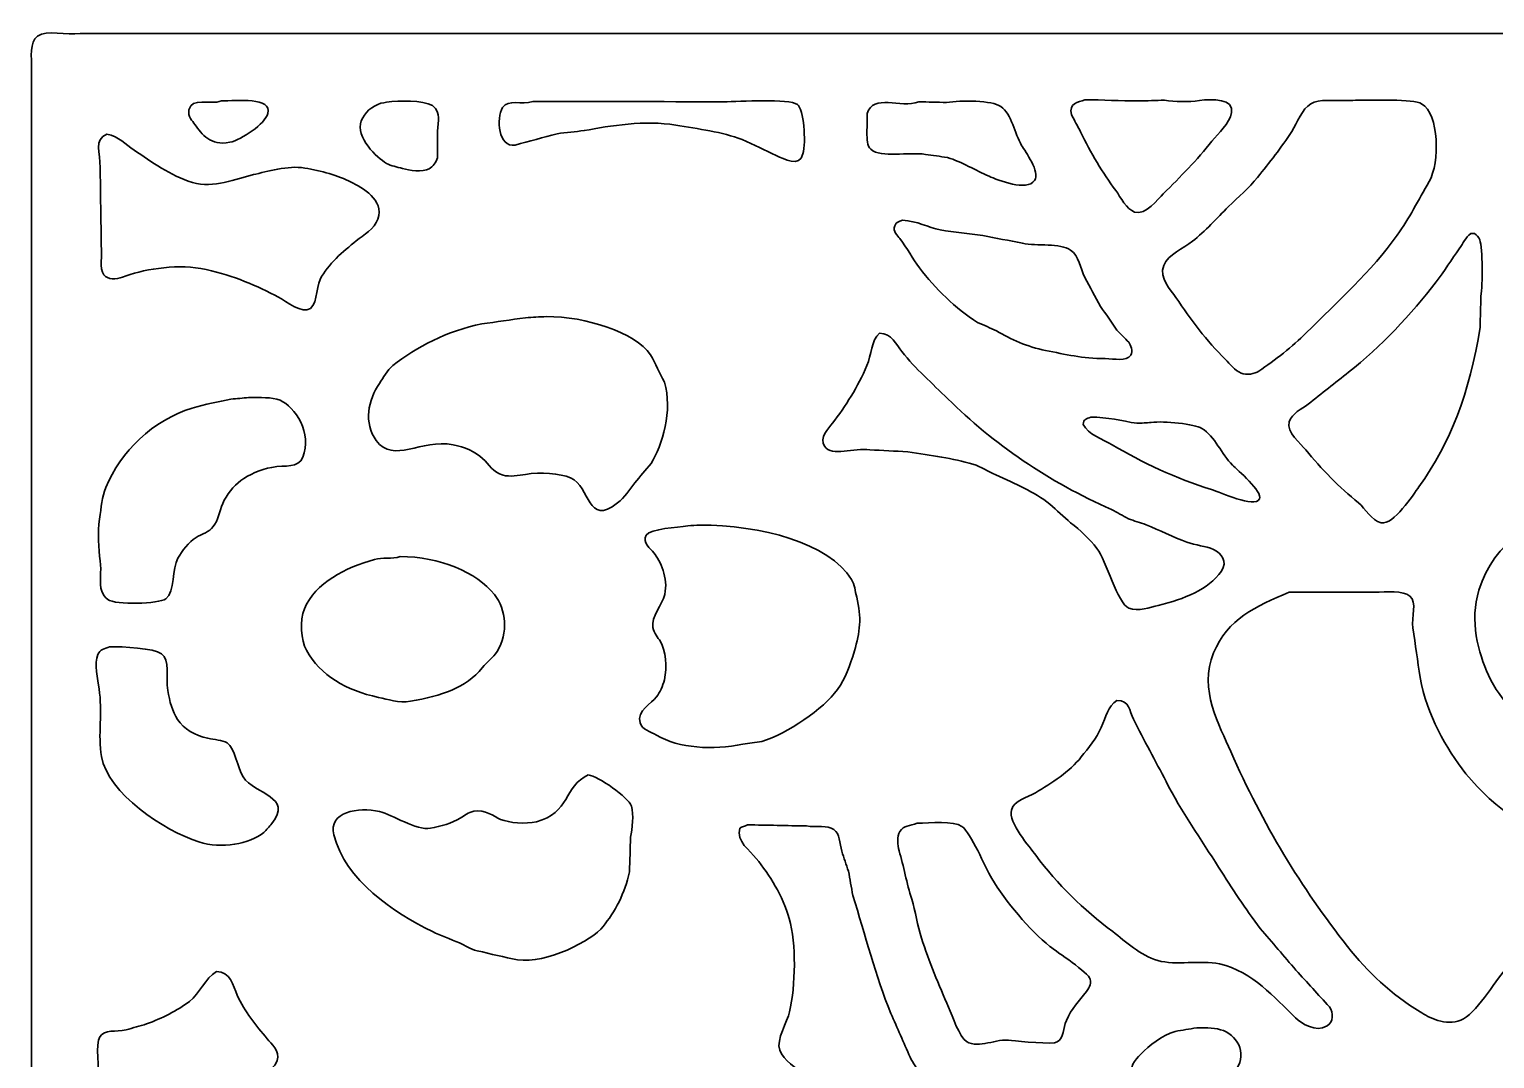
# Model space of a CAD drawing. Header units: centimetres. Extents: x 20.43 to 27, y 1.96 to 9.01.
# Drawn here: x 20.425 to 23.703, y 6.707 to 9.008 of the extents above; entities that cross this region are included whole.
import ezdxf

# ---------------------------------------------------------------- set-up
doc = ezdxf.new("R2010")
doc.units = ezdxf.units.CM
doc.header["$MEASUREMENT"] = 0
doc.layers.add('layer 1', color=7, linetype='Continuous')

msp = doc.modelspace()

# ---------------------------------------------------------------- linework, layer by layer
at = {"layer": 'layer 1', "color": 250, "lineweight": 30}
for points, knots in [([(26.9383, 9.00071), (26.96285, 9.00091), (26.98429, 9.00149), (26.99362, 8.98676), (26.99362, 8.98676), (27.00068, 8.97564), (26.99796, 8.95196), (26.99802, 8.93447), (26.99802, 8.93447), (26.99802, 8.8938), (26.99802, 8.85312), (26.99802, 8.81245), (26.99802, 8.81245), (26.99831, 8.65442), (26.9986, 8.49634), (26.99889, 8.33831), (26.99889, 8.33831), (26.9986, 8.29967), (26.99831, 8.26102), (26.99802, 8.22239), (26.99802, 8.22239), (26.99831, 7.52577), (26.9986, 6.82895), (26.99889, 6.13233), (26.99889, 6.13233), (26.99889, 6.03559), (26.99889, 5.93883), (26.99889, 5.84209), (26.99889, 5.84209), (26.99919, 5.80578), (26.99948, 5.76946), (26.99977, 5.73315), (26.99977, 5.73315), (26.99919, 5.67563), (26.9986, 5.61809), (26.99802, 5.56057), (26.99802, 5.56057), (26.99831, 4.67804), (26.9986, 3.79524), (26.99889, 2.91271), (26.99889, 2.91271), (26.99889, 2.68583), (26.99889, 2.45888), (26.99889, 2.232), (26.99889, 2.232), (26.9986, 2.16896), (26.99831, 2.1059), (26.99802, 2.04287), (26.99802, 2.04287), (26.99461, 2.02044), (27.00369, 1.9897), (26.99275, 1.97488), (26.99275, 1.97488), (26.98, 1.95762), (26.92531, 1.96339), (26.89615, 1.96355), (26.89615, 1.96355), (26.80893, 1.96355), (26.72169, 1.96355), (26.63447, 1.96355), (26.63447, 1.96355), (26.26862, 1.96355), (25.90266, 1.96355), (25.53681, 1.96355), (25.53681, 1.96355), (24.27682, 1.96355), (23.01645, 1.96355), (21.75646, 1.96355), (21.75646, 1.96355), (21.43276, 1.96355), (21.10895, 1.96355), (20.78525, 1.96355), (20.78525, 1.96355), (20.70301, 1.96326), (20.62074, 1.96297), (20.53849, 1.96268), (20.53849, 1.96268), (20.50747, 1.96268), (20.45733, 1.95778), (20.43927, 1.97227), (20.43927, 1.97227), (20.42783, 1.98144), (20.42778, 2.00413), (20.42873, 2.02544), (20.42873, 2.02544), (20.43046, 2.06453), (20.43048, 2.10839), (20.43048, 2.15007), (20.43048, 2.15007), (20.43048, 2.32611), (20.43048, 2.50221), (20.43048, 2.67825), (20.43048, 2.67825), (20.43048, 3.39781), (20.43048, 4.1176), (20.43048, 4.83716), (20.43048, 4.83716), (20.43048, 5.88353), (20.43048, 6.93022), (20.43048, 7.9766), (20.43048, 7.9766), (20.43048, 8.23108), (20.43048, 8.48563), (20.43048, 8.74011), (20.43048, 8.74011), (20.43048, 8.79937), (20.43048, 8.85865), (20.43048, 8.91791), (20.43048, 8.91791), (20.43065, 8.94706), (20.42548, 8.97961), (20.44366, 8.99286), (20.44366, 8.99286), (20.46495, 9.00839), (20.50851, 8.99439), (20.53937, 8.99897), (20.53937, 8.99897), (20.64737, 8.99897), (20.7554, 8.99897), (20.8634, 8.99897), (20.8634, 8.99897), (21.25325, 8.99897), (21.64322, 8.99897), (22.03307, 8.99897), (22.03307, 8.99897), (23.18887, 8.99897), (24.34501, 8.99897), (25.5008, 8.99897), (25.5008, 8.99897), (25.83885, 8.99897), (26.177, 8.99897), (26.51504, 8.99897), (26.51504, 8.99897), (26.65612, 8.99955), (26.79723, 9.00013), (26.9383, 9.00071)], [0, 0, 0, 0, 0.0285714, 0.0285714, 0.0285714, 0.0285714, 0.0571429, 0.0571429, 0.0571429, 0.0571429, 0.0857143, 0.0857143, 0.0857143, 0.0857143, 0.1142857, 0.1142857, 0.1142857, 0.1142857, 0.1428571, 0.1428571, 0.1428571, 0.1428571, 0.1714286, 0.1714286, 0.1714286, 0.1714286, 0.2, 0.2, 0.2, 0.2, 0.2285714, 0.2285714, 0.2285714, 0.2285714, 0.2571429, 0.2571429, 0.2571429, 0.2571429, 0.2857143, 0.2857143, 0.2857143, 0.2857143, 0.3142857, 0.3142857, 0.3142857, 0.3142857, 0.3428571, 0.3428571, 0.3428571, 0.3428571, 0.3714286, 0.3714286, 0.3714286, 0.3714286, 0.4, 0.4, 0.4, 0.4, 0.4285714, 0.4285714, 0.4285714, 0.4285714, 0.4571429, 0.4571429, 0.4571429, 0.4571429, 0.4857143, 0.4857143, 0.4857143, 0.4857143, 0.5142857, 0.5142857, 0.5142857, 0.5142857, 0.5428571, 0.5428571, 0.5428571, 0.5428571, 0.5714286, 0.5714286, 0.5714286, 0.5714286, 0.6, 0.6, 0.6, 0.6, 0.6285714, 0.6285714, 0.6285714, 0.6285714, 0.6571429, 0.6571429, 0.6571429, 0.6571429, 0.6857143, 0.6857143, 0.6857143, 0.6857143, 0.7142857, 0.7142857, 0.7142857, 0.7142857, 0.7428571, 0.7428571, 0.7428571, 0.7428571, 0.7714286, 0.7714286, 0.7714286, 0.7714286, 0.8, 0.8, 0.8, 0.8, 0.8285714, 0.8285714, 0.8285714, 0.8285714, 0.8571429, 0.8571429, 0.8571429, 0.8571429, 0.8857143, 0.8857143, 0.8857143, 0.8857143, 0.9142857, 0.9142857, 0.9142857, 0.9142857, 0.9428571, 0.9428571, 0.9428571, 0.9428571, 1, 1, 1, 1]), ([(20.8555, 8.84818), (20.82851, 8.83864), (20.78948, 8.85744), (20.78261, 8.82813), (20.78261, 8.82813), (20.77912, 8.8132), (20.7906, 8.80318), (20.79579, 8.79589), (20.79579, 8.79589), (20.81169, 8.77353), (20.83031, 8.74708), (20.87394, 8.75579), (20.87394, 8.75579), (20.9007, 8.76114), (20.95254, 8.79672), (20.95912, 8.82029), (20.95912, 8.82029), (20.96954, 8.85763), (20.88864, 8.8488), (20.8555, 8.84818)], [0, 0, 0, 0, 0.1666667, 0.1666667, 0.1666667, 0.1666667, 0.3333333, 0.3333333, 0.3333333, 0.3333333, 0.5, 0.5, 0.5, 0.5, 0.6666667, 0.6666667, 0.6666667, 0.6666667, 1, 1, 1, 1]), ([(21.23661, 8.84731), (21.22841, 8.84586), (21.22022, 8.8444), (21.21202, 8.84295), (21.21202, 8.84295), (21.19227, 8.83695), (21.17525, 8.82218), (21.16811, 8.80373), (21.16811, 8.80373), (21.15402, 8.76731), (21.20352, 8.72084), (21.22431, 8.70873), (21.22431, 8.70873), (21.23465, 8.70271), (21.24737, 8.7007), (21.26032, 8.6974), (21.26032, 8.6974), (21.27592, 8.69342), (21.30451, 8.68774), (21.32003, 8.69653), (21.32003, 8.69653), (21.32826, 8.70119), (21.33583, 8.71087), (21.33847, 8.72093), (21.33847, 8.72093), (21.33847, 8.7401), (21.33847, 8.75928), (21.33847, 8.77845), (21.33847, 8.77845), (21.33935, 8.78949), (21.34023, 8.80054), (21.34111, 8.81157), (21.34111, 8.81157), (21.33985, 8.81866), (21.33776, 8.82667), (21.33408, 8.83162), (21.33408, 8.83162), (21.32005, 8.85048), (21.26908, 8.84777), (21.23661, 8.84731)], [0, 0, 0, 0, 0.0909091, 0.0909091, 0.0909091, 0.0909091, 0.1818182, 0.1818182, 0.1818182, 0.1818182, 0.2727273, 0.2727273, 0.2727273, 0.2727273, 0.3636364, 0.3636364, 0.3636364, 0.3636364, 0.4545455, 0.4545455, 0.4545455, 0.4545455, 0.5454545, 0.5454545, 0.5454545, 0.5454545, 0.6363636, 0.6363636, 0.6363636, 0.6363636, 0.7272727, 0.7272727, 0.7272727, 0.7272727, 0.8181818, 0.8181818, 0.8181818, 0.8181818, 1, 1, 1, 1]), ([(21.55186, 8.84731), (21.52746, 8.83844), (21.49656, 8.85368), (21.48424, 8.83336), (21.48424, 8.83336), (21.46965, 8.8093), (21.47434, 8.74284), (21.51234, 8.74969), (21.51234, 8.74969), (21.54366, 8.75812), (21.57498, 8.76654), (21.6063, 8.77497), (21.6063, 8.77497), (21.6265, 8.77729), (21.6467, 8.77962), (21.66689, 8.78194), (21.66689, 8.78194), (21.72423, 8.79288), (21.80252, 8.80558), (21.8715, 8.79414), (21.8715, 8.79414), (21.92178, 8.78581), (21.97566, 8.77876), (22.0199, 8.76189), (22.0199, 8.76189), (22.04738, 8.75142), (22.07034, 8.73726), (22.0963, 8.72616), (22.0963, 8.72616), (22.11414, 8.71852), (22.14799, 8.69913), (22.15601, 8.72965), (22.15601, 8.72965), (22.16317, 8.75691), (22.15813, 8.83036), (22.14372, 8.84034), (22.14372, 8.84034), (22.12362, 8.85424), (22.01572, 8.84644), (21.97863, 8.84644), (21.97863, 8.84644), (21.83665, 8.84643), (21.69418, 8.84757), (21.55186, 8.84731)], [0, 0, 0, 0, 0.0833333, 0.0833333, 0.0833333, 0.0833333, 0.1666667, 0.1666667, 0.1666667, 0.1666667, 0.25, 0.25, 0.25, 0.25, 0.3333333, 0.3333333, 0.3333333, 0.3333333, 0.4166667, 0.4166667, 0.4166667, 0.4166667, 0.5, 0.5, 0.5, 0.5, 0.5833333, 0.5833333, 0.5833333, 0.5833333, 0.6666667, 0.6666667, 0.6666667, 0.6666667, 0.75, 0.75, 0.75, 0.75, 0.8333333, 0.8333333, 0.8333333, 0.8333333, 1, 1, 1, 1]), ([(22.41506, 8.84644), (22.37412, 8.83067), (22.31281, 8.86573), (22.30002, 8.82029), (22.30002, 8.82029), (22.29973, 8.80635), (22.29944, 8.7924), (22.29914, 8.77845), (22.29914, 8.77845), (22.29915, 8.76236), (22.29944, 8.74763), (22.30793, 8.74011), (22.30793, 8.74011), (22.33112, 8.71954), (22.39274, 8.73491), (22.42999, 8.72877), (22.42999, 8.72877), (22.44638, 8.72645), (22.46277, 8.72413), (22.47916, 8.7218), (22.47916, 8.7218), (22.51151, 8.71199), (22.5424, 8.69278), (22.57224, 8.67997), (22.57224, 8.67997), (22.59264, 8.67121), (22.65704, 8.64524), (22.67411, 8.67038), (22.67411, 8.67038), (22.6874, 8.68996), (22.65343, 8.73442), (22.64513, 8.74882), (22.64513, 8.74882), (22.62958, 8.77577), (22.62339, 8.81808), (22.59859, 8.83598), (22.59859, 8.83598), (22.57977, 8.84956), (22.50935, 8.84994), (22.4774, 8.84469), (22.4774, 8.84469), (22.45662, 8.84528), (22.43584, 8.84586), (22.41506, 8.84644)], [0, 0, 0, 0, 0.0833333, 0.0833333, 0.0833333, 0.0833333, 0.1666667, 0.1666667, 0.1666667, 0.1666667, 0.25, 0.25, 0.25, 0.25, 0.3333333, 0.3333333, 0.3333333, 0.3333333, 0.4166667, 0.4166667, 0.4166667, 0.4166667, 0.5, 0.5, 0.5, 0.5, 0.5833333, 0.5833333, 0.5833333, 0.5833333, 0.6666667, 0.6666667, 0.6666667, 0.6666667, 0.75, 0.75, 0.75, 0.75, 0.8333333, 0.8333333, 0.8333333, 0.8333333, 1, 1, 1, 1]), ([(22.78651, 8.8508), (22.77126, 8.84505), (22.75027, 8.84355), (22.75665, 8.81768), (22.75665, 8.81768), (22.76338, 8.80489), (22.77012, 8.79211), (22.77685, 8.77933), (22.77685, 8.77933), (22.80014, 8.73128), (22.82589, 8.68819), (22.85588, 8.64772), (22.85588, 8.64772), (22.86676, 8.63303), (22.87965, 8.60618), (22.89803, 8.59978), (22.89803, 8.59978), (22.92227, 8.59133), (22.95099, 8.62968), (22.96213, 8.64074), (22.96213, 8.64074), (23.00041, 8.67875), (23.03717, 8.71576), (23.07102, 8.75841), (23.07102, 8.75841), (23.08497, 8.77598), (23.10983, 8.79755), (23.11493, 8.82203), (23.11493, 8.82203), (23.12137, 8.85301), (23.07126, 8.85352), (23.04292, 8.84905), (23.04292, 8.84905), (23.01878, 8.84525), (22.98788, 8.84624), (22.96477, 8.84992), (22.96477, 8.84992), (22.94545, 8.84934), (22.92613, 8.84876), (22.90681, 8.84818), (22.90681, 8.84818), (22.86608, 8.84818), (22.82633, 8.85091), (22.78651, 8.8508)], [0, 0, 0, 0, 0.0833333, 0.0833333, 0.0833333, 0.0833333, 0.1666667, 0.1666667, 0.1666667, 0.1666667, 0.25, 0.25, 0.25, 0.25, 0.3333333, 0.3333333, 0.3333333, 0.3333333, 0.4166667, 0.4166667, 0.4166667, 0.4166667, 0.5, 0.5, 0.5, 0.5, 0.5833333, 0.5833333, 0.5833333, 0.5833333, 0.6666667, 0.6666667, 0.6666667, 0.6666667, 0.75, 0.75, 0.75, 0.75, 0.8333333, 0.8333333, 0.8333333, 0.8333333, 1, 1, 1, 1]), ([(23.39856, 8.84992), (23.39007, 8.84963), (23.38158, 8.84934), (23.3731, 8.84905), (23.3731, 8.84905), (23.34619, 8.84905), (23.31009, 8.85252), (23.29231, 8.84208), (23.29231, 8.84208), (23.27272, 8.83059), (23.26133, 8.79933), (23.24928, 8.7802), (23.24928, 8.7802), (23.22647, 8.74399), (23.19932, 8.71016), (23.17288, 8.67735), (23.17288, 8.67735), (23.15347, 8.65325), (23.12974, 8.63365), (23.1079, 8.61198), (23.1079, 8.61198), (23.08168, 8.58596), (23.05629, 8.55733), (23.02711, 8.53441), (23.02711, 8.53441), (23.00719, 8.51876), (22.97298, 8.50513), (22.96301, 8.48037), (22.96301, 8.48037), (22.95163, 8.45212), (22.97987, 8.4243), (22.99023, 8.4089), (22.99023, 8.4089), (23.02371, 8.35915), (23.0591, 8.31179), (23.10088, 8.27032), (23.10088, 8.27032), (23.11109, 8.26018), (23.12215, 8.24584), (23.136, 8.23982), (23.136, 8.23982), (23.14887, 8.23422), (23.16654, 8.23825), (23.17552, 8.24417), (23.17552, 8.24417), (23.21197, 8.26823), (23.251, 8.29905), (23.28177, 8.32959), (23.28177, 8.32959), (23.35264, 8.39992), (23.42639, 8.46625), (23.4855, 8.54836), (23.4855, 8.54836), (23.51239, 8.58572), (23.53258, 8.62648), (23.55663, 8.66776), (23.55663, 8.66776), (23.58132, 8.71016), (23.57938, 8.81951), (23.53994, 8.84208), (23.53994, 8.84208), (23.52153, 8.85262), (23.42921, 8.85014), (23.39856, 8.84992)], [0, 0, 0, 0, 0.0588235, 0.0588235, 0.0588235, 0.0588235, 0.1176471, 0.1176471, 0.1176471, 0.1176471, 0.1764706, 0.1764706, 0.1764706, 0.1764706, 0.2352941, 0.2352941, 0.2352941, 0.2352941, 0.2941176, 0.2941176, 0.2941176, 0.2941176, 0.3529412, 0.3529412, 0.3529412, 0.3529412, 0.4117647, 0.4117647, 0.4117647, 0.4117647, 0.4705882, 0.4705882, 0.4705882, 0.4705882, 0.5294118, 0.5294118, 0.5294118, 0.5294118, 0.5882353, 0.5882353, 0.5882353, 0.5882353, 0.6470588, 0.6470588, 0.6470588, 0.6470588, 0.7058824, 0.7058824, 0.7058824, 0.7058824, 0.7647059, 0.7647059, 0.7647059, 0.7647059, 0.8235294, 0.8235294, 0.8235294, 0.8235294, 0.8823529, 0.8823529, 0.8823529, 0.8823529, 1, 1, 1, 1]), ([(20.59909, 8.7741), (20.56938, 8.76076), (20.58415, 8.73335), (20.58416, 8.69914), (20.58416, 8.69914), (20.58416, 8.67243), (20.58499, 8.64546), (20.58504, 8.61983), (20.58504, 8.61983), (20.58533, 8.60269), (20.58562, 8.58554), (20.58591, 8.5684), (20.58591, 8.5684), (20.58591, 8.55388), (20.58591, 8.53935), (20.58591, 8.52482), (20.58591, 8.52482), (20.58938, 8.504), (20.58168, 8.47345), (20.59206, 8.45946), (20.59206, 8.45946), (20.60041, 8.4482), (20.61998, 8.44869), (20.63421, 8.45423), (20.63421, 8.45423), (20.67562, 8.47033), (20.7491, 8.48431), (20.80896, 8.4734), (20.80896, 8.4734), (20.87488, 8.46139), (20.92298, 8.43907), (20.97493, 8.41413), (20.97493, 8.41413), (20.98987, 8.40696), (21.026, 8.37773), (21.04605, 8.38101), (21.04605, 8.38101), (21.07142, 8.38517), (21.06578, 8.42959), (21.07591, 8.449), (21.07591, 8.449), (21.09371, 8.48311), (21.12737, 8.51215), (21.1567, 8.53528), (21.1567, 8.53528), (21.17371, 8.5487), (21.19725, 8.56192), (21.20499, 8.58409), (21.20499, 8.58409), (21.22015, 8.62747), (21.16974, 8.65449), (21.14528, 8.66689), (21.14528, 8.66689), (21.11634, 8.68157), (21.07776, 8.69225), (21.04166, 8.69827), (21.04166, 8.69827), (21.00398, 8.70455), (20.95695, 8.69047), (20.92663, 8.68345), (20.92663, 8.68345), (20.88769, 8.67444), (20.83778, 8.65165), (20.79052, 8.66602), (20.79052, 8.66602), (20.73952, 8.68153), (20.70009, 8.71159), (20.65968, 8.73836), (20.65968, 8.73836), (20.64032, 8.75118), (20.62598, 8.76877), (20.59909, 8.7741)], [0, 0, 0, 0, 0.0526316, 0.0526316, 0.0526316, 0.0526316, 0.1052632, 0.1052632, 0.1052632, 0.1052632, 0.1578947, 0.1578947, 0.1578947, 0.1578947, 0.2105263, 0.2105263, 0.2105263, 0.2105263, 0.2631579, 0.2631579, 0.2631579, 0.2631579, 0.3157895, 0.3157895, 0.3157895, 0.3157895, 0.3684211, 0.3684211, 0.3684211, 0.3684211, 0.4210526, 0.4210526, 0.4210526, 0.4210526, 0.4736842, 0.4736842, 0.4736842, 0.4736842, 0.5263158, 0.5263158, 0.5263158, 0.5263158, 0.5789474, 0.5789474, 0.5789474, 0.5789474, 0.6315789, 0.6315789, 0.6315789, 0.6315789, 0.6842105, 0.6842105, 0.6842105, 0.6842105, 0.7368421, 0.7368421, 0.7368421, 0.7368421, 0.7894737, 0.7894737, 0.7894737, 0.7894737, 0.8421053, 0.8421053, 0.8421053, 0.8421053, 0.8947368, 0.8947368, 0.8947368, 0.8947368, 1, 1, 1, 1]), ([(22.37905, 8.58148), (22.37022, 8.57789), (22.36466, 8.57851), (22.36149, 8.56928), (22.36149, 8.56928), (22.35618, 8.55655), (22.36817, 8.54674), (22.37291, 8.54051), (22.37291, 8.54051), (22.38875, 8.5197), (22.40128, 8.49551), (22.41681, 8.47514), (22.41681, 8.47514), (22.45239, 8.42851), (22.49622, 8.38453), (22.54678, 8.35312), (22.54678, 8.35312), (22.56083, 8.34673), (22.57488, 8.34034), (22.58893, 8.33395), (22.58893, 8.33395), (22.62069, 8.31555), (22.65725, 8.29843), (22.69869, 8.29037), (22.69869, 8.29037), (22.74379, 8.2816), (22.78044, 8.27213), (22.83217, 8.27207), (22.83217, 8.27207), (22.85262, 8.27204), (22.88024, 8.26519), (22.88925, 8.27991), (22.88925, 8.27991), (22.89476, 8.28891), (22.8896, 8.3021), (22.88486, 8.30867), (22.88486, 8.30867), (22.87608, 8.31768), (22.86729, 8.32669), (22.85851, 8.33569), (22.85851, 8.33569), (22.84622, 8.35341), (22.83392, 8.37114), (22.82163, 8.38886), (22.82163, 8.38886), (22.80992, 8.41035), (22.79821, 8.43186), (22.78651, 8.45335), (22.78651, 8.45335), (22.77707, 8.475), (22.77317, 8.50165), (22.75489, 8.51437), (22.75489, 8.51437), (22.7312, 8.53084), (22.67973, 8.52353), (22.64688, 8.53005), (22.64688, 8.53005), (22.61732, 8.53586), (22.58775, 8.54168), (22.55819, 8.54749), (22.55819, 8.54749), (22.52658, 8.55155), (22.49496, 8.55562), (22.46335, 8.55969), (22.46335, 8.55969), (22.43511, 8.5656), (22.41193, 8.57998), (22.37905, 8.58148)], [0, 0, 0, 0, 0.0555556, 0.0555556, 0.0555556, 0.0555556, 0.1111111, 0.1111111, 0.1111111, 0.1111111, 0.1666667, 0.1666667, 0.1666667, 0.1666667, 0.2222222, 0.2222222, 0.2222222, 0.2222222, 0.2777778, 0.2777778, 0.2777778, 0.2777778, 0.3333333, 0.3333333, 0.3333333, 0.3333333, 0.3888889, 0.3888889, 0.3888889, 0.3888889, 0.4444444, 0.4444444, 0.4444444, 0.4444444, 0.5, 0.5, 0.5, 0.5, 0.5555556, 0.5555556, 0.5555556, 0.5555556, 0.6111111, 0.6111111, 0.6111111, 0.6111111, 0.6666667, 0.6666667, 0.6666667, 0.6666667, 0.7222222, 0.7222222, 0.7222222, 0.7222222, 0.7777778, 0.7777778, 0.7777778, 0.7777778, 0.8333333, 0.8333333, 0.8333333, 0.8333333, 0.8888889, 0.8888889, 0.8888889, 0.8888889, 1, 1, 1, 1]), ([(23.64971, 8.55184), (23.63764, 8.54216), (23.63321, 8.53069), (23.62424, 8.51785), (23.62424, 8.51785), (23.6073, 8.49361), (23.59059, 8.46761), (23.57243, 8.44377), (23.57243, 8.44377), (23.51639, 8.37017), (23.44921, 8.2989), (23.37661, 8.24156), (23.37661, 8.24156), (23.34646, 8.21774), (23.31631, 8.19391), (23.28616, 8.17009), (23.28616, 8.17009), (23.2715, 8.15913), (23.24992, 8.15011), (23.24401, 8.13087), (23.24401, 8.13087), (23.23673, 8.10719), (23.27072, 8.08075), (23.28089, 8.06811), (23.28089, 8.06811), (23.31474, 8.02607), (23.35636, 7.98337), (23.39856, 7.94958), (23.39856, 7.94958), (23.41443, 7.93688), (23.42731, 7.91021), (23.44949, 7.90513), (23.44949, 7.90513), (23.47699, 7.89883), (23.52195, 7.96861), (23.53379, 7.98531), (23.53379, 7.98531), (23.60505, 8.08586), (23.64677, 8.19343), (23.67078, 8.34266), (23.67078, 8.34266), (23.67137, 8.36561), (23.67195, 8.38857), (23.67254, 8.41152), (23.67254, 8.41152), (23.67642, 8.43684), (23.67684, 8.51801), (23.6699, 8.5379), (23.6699, 8.5379), (23.66761, 8.54448), (23.66319, 8.54769), (23.65849, 8.55184), (23.65849, 8.55184), (23.65556, 8.55184), (23.65263, 8.55184), (23.64971, 8.55184)], [0, 0, 0, 0, 0.0666667, 0.0666667, 0.0666667, 0.0666667, 0.1333333, 0.1333333, 0.1333333, 0.1333333, 0.2, 0.2, 0.2, 0.2, 0.2666667, 0.2666667, 0.2666667, 0.2666667, 0.3333333, 0.3333333, 0.3333333, 0.3333333, 0.4, 0.4, 0.4, 0.4, 0.4666667, 0.4666667, 0.4666667, 0.4666667, 0.5333333, 0.5333333, 0.5333333, 0.5333333, 0.6, 0.6, 0.6, 0.6, 0.6666667, 0.6666667, 0.6666667, 0.6666667, 0.7333333, 0.7333333, 0.7333333, 0.7333333, 0.8, 0.8, 0.8, 0.8, 0.8666667, 0.8666667, 0.8666667, 0.8666667, 1, 1, 1, 1]), ([(21.58259, 8.3662), (21.56679, 8.36532), (21.55098, 8.36445), (21.53517, 8.36358), (21.53517, 8.36358), (21.50268, 8.35893), (21.47019, 8.35428), (21.4377, 8.34964), (21.4377, 8.34964), (21.36016, 8.33425), (21.29095, 8.2981), (21.23836, 8.25638), (21.23836, 8.25638), (21.22586, 8.24645), (21.21767, 8.22954), (21.20851, 8.21628), (21.20851, 8.21628), (21.18374, 8.18047), (21.17268, 8.12814), (21.20148, 8.08903), (21.20148, 8.08903), (21.24065, 8.03585), (21.30092, 8.09347), (21.3736, 8.07945), (21.3736, 8.07945), (21.39856, 8.07463), (21.42345, 8.06335), (21.43946, 8.04894), (21.43946, 8.04894), (21.45462, 8.03529), (21.46198, 8.01777), (21.48512, 8.01146), (21.48512, 8.01146), (21.50013, 8.00737), (21.52037, 8.0108), (21.53517, 8.01321), (21.53517, 8.01321), (21.56922, 8.01873), (21.61203, 8.01575), (21.63616, 8.00536), (21.63616, 8.00536), (21.68099, 7.98604), (21.67306, 7.89505), (21.74153, 7.94958), (21.74153, 7.94958), (21.75673, 7.96168), (21.76809, 7.97875), (21.78017, 7.99403), (21.78017, 7.99403), (21.79217, 8.00856), (21.80417, 8.02308), (21.81617, 8.03761), (21.81617, 8.03761), (21.84146, 8.07766), (21.86543, 8.15669), (21.84603, 8.21977), (21.84603, 8.21977), (21.83579, 8.24011), (21.82554, 8.26045), (21.8153, 8.28078), (21.8153, 8.28078), (21.78063, 8.33086), (21.66923, 8.36631), (21.58259, 8.3662)], [0, 0, 0, 0, 0.0588235, 0.0588235, 0.0588235, 0.0588235, 0.1176471, 0.1176471, 0.1176471, 0.1176471, 0.1764706, 0.1764706, 0.1764706, 0.1764706, 0.2352941, 0.2352941, 0.2352941, 0.2352941, 0.2941176, 0.2941176, 0.2941176, 0.2941176, 0.3529412, 0.3529412, 0.3529412, 0.3529412, 0.4117647, 0.4117647, 0.4117647, 0.4117647, 0.4705882, 0.4705882, 0.4705882, 0.4705882, 0.5294118, 0.5294118, 0.5294118, 0.5294118, 0.5882353, 0.5882353, 0.5882353, 0.5882353, 0.6470588, 0.6470588, 0.6470588, 0.6470588, 0.7058824, 0.7058824, 0.7058824, 0.7058824, 0.7647059, 0.7647059, 0.7647059, 0.7647059, 0.8235294, 0.8235294, 0.8235294, 0.8235294, 0.8823529, 0.8823529, 0.8823529, 0.8823529, 1, 1, 1, 1]), ([(22.32724, 8.32872), (22.30847, 8.31342), (22.30941, 8.28), (22.29914, 8.25638), (22.29914, 8.25638), (22.27862, 8.20914), (22.25158, 8.16556), (22.22187, 8.12738), (22.22187, 8.12738), (22.21358, 8.11673), (22.19131, 8.09548), (22.20431, 8.07596), (22.20431, 8.07596), (22.22009, 8.05225), (22.27141, 8.07329), (22.30529, 8.06811), (22.30529, 8.06811), (22.33368, 8.06666), (22.36208, 8.06521), (22.39047, 8.06376), (22.39047, 8.06376), (22.44367, 8.05505), (22.49086, 8.04991), (22.53624, 8.03587), (22.53624, 8.03587), (22.55504, 8.03005), (22.57043, 8.01966), (22.58717, 8.01233), (22.58717, 8.01233), (22.63214, 7.99266), (22.67183, 7.97424), (22.70835, 7.94697), (22.70835, 7.94697), (22.72387, 7.93302), (22.73938, 7.91907), (22.75489, 7.90513), (22.75489, 7.90513), (22.77608, 7.8883), (22.79721, 7.869), (22.81373, 7.8476), (22.81373, 7.8476), (22.83436, 7.82087), (22.86002, 7.72435), (22.88486, 7.71425), (22.88486, 7.71425), (22.90558, 7.70583), (22.93333, 7.71614), (22.95072, 7.72035), (22.95072, 7.72035), (23.01011, 7.73474), (23.06181, 7.75489), (23.0921, 7.79705), (23.0921, 7.79705), (23.10718, 7.81806), (23.09193, 7.83634), (23.07453, 7.84499), (23.07453, 7.84499), (23.05713, 7.85364), (23.03404, 7.85423), (23.01482, 7.86155), (23.01482, 7.86155), (22.98447, 7.87312), (22.95285, 7.88844), (22.92349, 7.90077), (22.92349, 7.90077), (22.91032, 7.90513), (22.89715, 7.90949), (22.88398, 7.91385), (22.88398, 7.91385), (22.87139, 7.92082), (22.8588, 7.92779), (22.84622, 7.93476), (22.84622, 7.93476), (22.70667, 7.99572), (22.58105, 8.08204), (22.48004, 8.18229), (22.48004, 8.18229), (22.44537, 8.2167), (22.40761, 8.24911), (22.3773, 8.28775), (22.3773, 8.28775), (22.36495, 8.30349), (22.35476, 8.32851), (22.32724, 8.32872)], [0, 0, 0, 0, 0.0454545, 0.0454545, 0.0454545, 0.0454545, 0.0909091, 0.0909091, 0.0909091, 0.0909091, 0.1363636, 0.1363636, 0.1363636, 0.1363636, 0.1818182, 0.1818182, 0.1818182, 0.1818182, 0.2272727, 0.2272727, 0.2272727, 0.2272727, 0.2727273, 0.2727273, 0.2727273, 0.2727273, 0.3181818, 0.3181818, 0.3181818, 0.3181818, 0.3636364, 0.3636364, 0.3636364, 0.3636364, 0.4090909, 0.4090909, 0.4090909, 0.4090909, 0.4545455, 0.4545455, 0.4545455, 0.4545455, 0.5, 0.5, 0.5, 0.5, 0.5454545, 0.5454545, 0.5454545, 0.5454545, 0.5909091, 0.5909091, 0.5909091, 0.5909091, 0.6363636, 0.6363636, 0.6363636, 0.6363636, 0.6818182, 0.6818182, 0.6818182, 0.6818182, 0.7272727, 0.7272727, 0.7272727, 0.7272727, 0.7727273, 0.7727273, 0.7727273, 0.7727273, 0.8181818, 0.8181818, 0.8181818, 0.8181818, 0.8636364, 0.8636364, 0.8636364, 0.8636364, 0.9090909, 0.9090909, 0.9090909, 0.9090909, 1, 1, 1, 1]), ([(20.91609, 8.18491), (20.90292, 8.18375), (20.88975, 8.18258), (20.87657, 8.18142), (20.87657, 8.18142), (20.8483, 8.17562), (20.81863, 8.17018), (20.78964, 8.16137), (20.78964, 8.16137), (20.70322, 8.13514), (20.62908, 8.06385), (20.59645, 7.98357), (20.59645, 7.98357), (20.58748, 7.9615), (20.58666, 7.94123), (20.5824, 7.91297), (20.5824, 7.91297), (20.57815, 7.8848), (20.58007, 7.84629), (20.58416, 7.81971), (20.58416, 7.81971), (20.58774, 7.79641), (20.58105, 7.7707), (20.58767, 7.75173), (20.58767, 7.75173), (20.58999, 7.74509), (20.59555, 7.73728), (20.60084, 7.73343), (20.60084, 7.73343), (20.6182, 7.72079), (20.71542, 7.72313), (20.73081, 7.73517), (20.73081, 7.73517), (20.75151, 7.75137), (20.74448, 7.80272), (20.75803, 7.82582), (20.75803, 7.82582), (20.76799, 7.8428), (20.78165, 7.86176), (20.79842, 7.87201), (20.79842, 7.87201), (20.81178, 7.88017), (20.8277, 7.88442), (20.83706, 7.89641), (20.83706, 7.89641), (20.84804, 7.91048), (20.85079, 7.92982), (20.85813, 7.94784), (20.85813, 7.94784), (20.86621, 7.96767), (20.88235, 7.98718), (20.89853, 7.99926), (20.89853, 7.99926), (20.91664, 8.01278), (20.94207, 8.02403), (20.9679, 8.02889), (20.9679, 8.02889), (20.99919, 8.03479), (21.02662, 8.02572), (21.03727, 8.05156), (21.03727, 8.05156), (21.05906, 8.10437), (21.02008, 8.16507), (20.98634, 8.17881), (20.98634, 8.17881), (20.96833, 8.18614), (20.94139, 8.18516), (20.91609, 8.18491)], [0, 0, 0, 0, 0.0555556, 0.0555556, 0.0555556, 0.0555556, 0.1111111, 0.1111111, 0.1111111, 0.1111111, 0.1666667, 0.1666667, 0.1666667, 0.1666667, 0.2222222, 0.2222222, 0.2222222, 0.2222222, 0.2777778, 0.2777778, 0.2777778, 0.2777778, 0.3333333, 0.3333333, 0.3333333, 0.3333333, 0.3888889, 0.3888889, 0.3888889, 0.3888889, 0.4444444, 0.4444444, 0.4444444, 0.4444444, 0.5, 0.5, 0.5, 0.5, 0.5555556, 0.5555556, 0.5555556, 0.5555556, 0.6111111, 0.6111111, 0.6111111, 0.6111111, 0.6666667, 0.6666667, 0.6666667, 0.6666667, 0.7222222, 0.7222222, 0.7222222, 0.7222222, 0.7777778, 0.7777778, 0.7777778, 0.7777778, 0.8333333, 0.8333333, 0.8333333, 0.8333333, 0.8888889, 0.8888889, 0.8888889, 0.8888889, 1, 1, 1, 1]), ([(22.79968, 8.14133), (22.79069, 8.13748), (22.78346, 8.13718), (22.78299, 8.12477), (22.78299, 8.12477), (22.79297, 8.10273), (22.82753, 8.09147), (22.84798, 8.07945), (22.84798, 8.07945), (22.91421, 8.04049), (22.99051, 8.00303), (23.07014, 7.97921), (23.07014, 7.97921), (23.08929, 7.97349), (23.16637, 7.93707), (23.17727, 7.9583), (23.17727, 7.9583), (23.18575, 7.97398), (23.12729, 8.02352), (23.11668, 8.03412), (23.11668, 8.03412), (23.0929, 8.0579), (23.07735, 8.09846), (23.04819, 8.11605), (23.04819, 8.11605), (23.03232, 8.12562), (22.96387, 8.13354), (22.93491, 8.12913), (22.93491, 8.12913), (22.92437, 8.12855), (22.91383, 8.12796), (22.9033, 8.12738), (22.9033, 8.12738), (22.86852, 8.1328), (22.83752, 8.14132), (22.79968, 8.14133)], [0, 0, 0, 0, 0.1, 0.1, 0.1, 0.1, 0.2, 0.2, 0.2, 0.2, 0.3, 0.3, 0.3, 0.3, 0.4, 0.4, 0.4, 0.4, 0.5, 0.5, 0.5, 0.5, 0.6, 0.6, 0.6, 0.6, 0.7, 0.7, 0.7, 0.7, 0.8, 0.8, 0.8, 0.8, 1, 1, 1, 1]), ([(24.00008, 7.9583), (23.99101, 7.95801), (23.98193, 7.95771), (23.97286, 7.95742), (23.97286, 7.95742), (23.94993, 7.95369), (23.92405, 7.95731), (23.90437, 7.95132), (23.90437, 7.95132), (23.79268, 7.91735), (23.70285, 7.86395), (23.66815, 7.75435), (23.66815, 7.75435), (23.64652, 7.68601), (23.66718, 7.61416), (23.68922, 7.56434), (23.68922, 7.56434), (23.70305, 7.5331), (23.72228, 7.51123), (23.74103, 7.4859), (23.74103, 7.4859), (23.80435, 7.40037), (23.88157, 7.33899), (23.97549, 7.28369), (23.97549, 7.28369), (24.0152, 7.26032), (24.05189, 7.24114), (24.10282, 7.22704), (24.10282, 7.22704), (24.11614, 7.22335), (24.13355, 7.21102), (24.15024, 7.21571), (24.15024, 7.21571), (24.17683, 7.22318), (24.16224, 7.26303), (24.15463, 7.2802), (24.15463, 7.2802), (24.15024, 7.2895), (24.14585, 7.2988), (24.14146, 7.3081), (24.14146, 7.3081), (24.1283, 7.35062), (24.12414, 7.44659), (24.13795, 7.492), (24.13795, 7.492), (24.14787, 7.52461), (24.16734, 7.55521), (24.18624, 7.58003), (24.18624, 7.58003), (24.24606, 7.65856), (24.33933, 7.69663), (24.43827, 7.73691), (24.43827, 7.73691), (24.46361, 7.74723), (24.54674, 7.75714), (24.55242, 7.78136), (24.55242, 7.78136), (24.55638, 7.79822), (24.53672, 7.80403), (24.52784, 7.80926), (24.52784, 7.80926), (24.50021, 7.8255), (24.47591, 7.84383), (24.44705, 7.86068), (24.44705, 7.86068), (24.32407, 7.9325), (24.19703, 7.95849), (24.00008, 7.9583)], [0, 0, 0, 0, 0.0555556, 0.0555556, 0.0555556, 0.0555556, 0.1111111, 0.1111111, 0.1111111, 0.1111111, 0.1666667, 0.1666667, 0.1666667, 0.1666667, 0.2222222, 0.2222222, 0.2222222, 0.2222222, 0.2777778, 0.2777778, 0.2777778, 0.2777778, 0.3333333, 0.3333333, 0.3333333, 0.3333333, 0.3888889, 0.3888889, 0.3888889, 0.3888889, 0.4444444, 0.4444444, 0.4444444, 0.4444444, 0.5, 0.5, 0.5, 0.5, 0.5555556, 0.5555556, 0.5555556, 0.5555556, 0.6111111, 0.6111111, 0.6111111, 0.6111111, 0.6666667, 0.6666667, 0.6666667, 0.6666667, 0.7222222, 0.7222222, 0.7222222, 0.7222222, 0.7777778, 0.7777778, 0.7777778, 0.7777778, 0.8333333, 0.8333333, 0.8333333, 0.8333333, 0.8888889, 0.8888889, 0.8888889, 0.8888889, 1, 1, 1, 1]), ([(21.92506, 7.8999), (21.91628, 7.89932), (21.9075, 7.89874), (21.89872, 7.89816), (21.89872, 7.89816), (21.87527, 7.89422), (21.81565, 7.89235), (21.80564, 7.87724), (21.80564, 7.87724), (21.79487, 7.86099), (21.81576, 7.84631), (21.82232, 7.83802), (21.82232, 7.83802), (21.83734, 7.81905), (21.85512, 7.78213), (21.84691, 7.74476), (21.84691, 7.74476), (21.84182, 7.72164), (21.81586, 7.69471), (21.82056, 7.67067), (21.82056, 7.67067), (21.82316, 7.65743), (21.83139, 7.64912), (21.83725, 7.6393), (21.83725, 7.6393), (21.84838, 7.62061), (21.85311, 7.58219), (21.84603, 7.55388), (21.84603, 7.55388), (21.84251, 7.53979), (21.83615, 7.52596), (21.82847, 7.51553), (21.82847, 7.51553), (21.81803, 7.50136), (21.78365, 7.48494), (21.79159, 7.45801), (21.79159, 7.45801), (21.79636, 7.44181), (21.8151, 7.43797), (21.82847, 7.43012), (21.82847, 7.43012), (21.87874, 7.40057), (21.95425, 7.39604), (22.02166, 7.41007), (22.02166, 7.41007), (22.0357, 7.4121), (22.04976, 7.41414), (22.06381, 7.41617), (22.06381, 7.41617), (22.12089, 7.43349), (22.20237, 7.48892), (22.23328, 7.53209), (22.23328, 7.53209), (22.25153, 7.55756), (22.26091, 7.58439), (22.27104, 7.61838), (22.27104, 7.61838), (22.28331, 7.65953), (22.28793, 7.69352), (22.27631, 7.73866), (22.27631, 7.73866), (22.27266, 7.75286), (22.27163, 7.76682), (22.2649, 7.77788), (22.2649, 7.77788), (22.21474, 7.8603), (22.06032, 7.90004), (21.92506, 7.8999)], [0, 0, 0, 0, 0.0555556, 0.0555556, 0.0555556, 0.0555556, 0.1111111, 0.1111111, 0.1111111, 0.1111111, 0.1666667, 0.1666667, 0.1666667, 0.1666667, 0.2222222, 0.2222222, 0.2222222, 0.2222222, 0.2777778, 0.2777778, 0.2777778, 0.2777778, 0.3333333, 0.3333333, 0.3333333, 0.3333333, 0.3888889, 0.3888889, 0.3888889, 0.3888889, 0.4444444, 0.4444444, 0.4444444, 0.4444444, 0.5, 0.5, 0.5, 0.5, 0.5555556, 0.5555556, 0.5555556, 0.5555556, 0.6111111, 0.6111111, 0.6111111, 0.6111111, 0.6666667, 0.6666667, 0.6666667, 0.6666667, 0.7222222, 0.7222222, 0.7222222, 0.7222222, 0.7777778, 0.7777778, 0.7777778, 0.7777778, 0.8333333, 0.8333333, 0.8333333, 0.8333333, 0.8888889, 0.8888889, 0.8888889, 0.8888889, 1, 1, 1, 1]), ([(21.25505, 7.8293), (21.23769, 7.82292), (21.21431, 7.82797), (21.19797, 7.8232), (21.19797, 7.8232), (21.13258, 7.80411), (21.06537, 7.77145), (21.04078, 7.71251), (21.04078, 7.71251), (21.0302, 7.68713), (21.03334, 7.64136), (21.04518, 7.62012), (21.04518, 7.62012), (21.07669, 7.56355), (21.13331, 7.53032), (21.20675, 7.51466), (21.20675, 7.51466), (21.22688, 7.51037), (21.25172, 7.50145), (21.27788, 7.50594), (21.27788, 7.50594), (21.34837, 7.51807), (21.4019, 7.53573), (21.43858, 7.5809), (21.43858, 7.5809), (21.44898, 7.59371), (21.46303, 7.60289), (21.47195, 7.61751), (21.47195, 7.61751), (21.49702, 7.65863), (21.49289, 7.71029), (21.4658, 7.74476), (21.4658, 7.74476), (21.42692, 7.79422), (21.34325, 7.82947), (21.25505, 7.8293)], [0, 0, 0, 0, 0.1, 0.1, 0.1, 0.1, 0.2, 0.2, 0.2, 0.2, 0.3, 0.3, 0.3, 0.3, 0.4, 0.4, 0.4, 0.4, 0.5, 0.5, 0.5, 0.5, 0.6, 0.6, 0.6, 0.6, 0.7, 0.7, 0.7, 0.7, 0.8, 0.8, 0.8, 0.8, 1, 1, 1, 1]), ([(23.24401, 7.74999), (23.16772, 7.71772), (23.10619, 7.69015), (23.07453, 7.61402), (23.07453, 7.61402), (23.04034, 7.5318), (23.08797, 7.45126), (23.11317, 7.39351), (23.11317, 7.39351), (23.18441, 7.23024), (23.2711, 7.08873), (23.37397, 6.95772), (23.37397, 6.95772), (23.41979, 6.89938), (23.47208, 6.85143), (23.53643, 6.81129), (23.53643, 6.81129), (23.55606, 6.79905), (23.59333, 6.77904), (23.62775, 6.79299), (23.62775, 6.79299), (23.65961, 6.8059), (23.70394, 6.87793), (23.72698, 6.9063), (23.72698, 6.9063), (23.73961, 6.92185), (23.75912, 6.93428), (23.77528, 6.94639), (23.77528, 6.94639), (23.82111, 6.98073), (23.86909, 7.01401), (23.92193, 7.04139), (23.92193, 7.04139), (23.94007, 7.05098), (23.95823, 7.06057), (23.97637, 7.07015), (23.97637, 7.07015), (23.98934, 7.07554), (24.00455, 7.07717), (24.01501, 7.08497), (24.01501, 7.08497), (24.02101, 7.08945), (24.02971, 7.10061), (24.02555, 7.11199), (24.02555, 7.11199), (24.01961, 7.12823), (23.99898, 7.12754), (23.98076, 7.13204), (23.98076, 7.13204), (23.95179, 7.14278), (23.9228, 7.15354), (23.89383, 7.16428), (23.89383, 7.16428), (23.79559, 7.20712), (23.70125, 7.26484), (23.63917, 7.34383), (23.63917, 7.34383), (23.59348, 7.40196), (23.5531, 7.47303), (23.53643, 7.55911), (23.53643, 7.55911), (23.53116, 7.596), (23.52589, 7.63291), (23.52062, 7.6698), (23.52062, 7.6698), (23.51663, 7.69442), (23.53082, 7.72748), (23.5136, 7.74127), (23.5136, 7.74127), (23.49805, 7.75372), (23.46214, 7.74999), (23.43457, 7.74999), (23.43457, 7.74999), (23.37105, 7.74999), (23.30752, 7.74999), (23.24401, 7.74999)], [0, 0, 0, 0, 0.05, 0.05, 0.05, 0.05, 0.1, 0.1, 0.1, 0.1, 0.15, 0.15, 0.15, 0.15, 0.2, 0.2, 0.2, 0.2, 0.25, 0.25, 0.25, 0.25, 0.3, 0.3, 0.3, 0.3, 0.35, 0.35, 0.35, 0.35, 0.4, 0.4, 0.4, 0.4, 0.45, 0.45, 0.45, 0.45, 0.5, 0.5, 0.5, 0.5, 0.55, 0.55, 0.55, 0.55, 0.6, 0.6, 0.6, 0.6, 0.65, 0.65, 0.65, 0.65, 0.7, 0.7, 0.7, 0.7, 0.75, 0.75, 0.75, 0.75, 0.8, 0.8, 0.8, 0.8, 0.85, 0.85, 0.85, 0.85, 0.9, 0.9, 0.9, 0.9, 1, 1, 1, 1]), ([(20.60523, 7.62797), (20.59322, 7.62279), (20.58388, 7.62237), (20.57889, 7.61053), (20.57889, 7.61053), (20.57061, 7.59088), (20.57823, 7.55417), (20.58152, 7.53383), (20.58152, 7.53383), (20.58969, 7.4834), (20.57857, 7.43001), (20.58679, 7.38218), (20.58679, 7.38218), (20.60085, 7.30044), (20.72782, 7.21591), (20.80457, 7.1913), (20.80457, 7.1913), (20.85585, 7.17486), (20.91786, 7.1872), (20.95034, 7.21222), (20.95034, 7.21222), (20.95619, 7.2189), (20.96205, 7.22559), (20.9679, 7.23227), (20.9679, 7.23227), (21.01628, 7.29329), (20.93019, 7.29698), (20.9038, 7.33686), (20.9038, 7.33686), (20.89134, 7.35567), (20.88551, 7.40178), (20.86779, 7.41268), (20.86779, 7.41268), (20.85632, 7.41975), (20.83995, 7.41964), (20.82476, 7.42314), (20.82476, 7.42314), (20.79672, 7.42962), (20.77042, 7.44384), (20.75715, 7.46498), (20.75715, 7.46498), (20.74584, 7.483), (20.73918, 7.50551), (20.7352, 7.53035), (20.7352, 7.53035), (20.73029, 7.56096), (20.74116, 7.59733), (20.72115, 7.61228), (20.72115, 7.61228), (20.70461, 7.62463), (20.63394, 7.62807), (20.60523, 7.62797)], [0, 0, 0, 0, 0.0714286, 0.0714286, 0.0714286, 0.0714286, 0.1428571, 0.1428571, 0.1428571, 0.1428571, 0.2142857, 0.2142857, 0.2142857, 0.2142857, 0.2857143, 0.2857143, 0.2857143, 0.2857143, 0.3571429, 0.3571429, 0.3571429, 0.3571429, 0.4285714, 0.4285714, 0.4285714, 0.4285714, 0.5, 0.5, 0.5, 0.5, 0.5714286, 0.5714286, 0.5714286, 0.5714286, 0.6428571, 0.6428571, 0.6428571, 0.6428571, 0.7142857, 0.7142857, 0.7142857, 0.7142857, 0.7857143, 0.7857143, 0.7857143, 0.7857143, 0.8571429, 0.8571429, 0.8571429, 0.8571429, 1, 1, 1, 1]), ([(22.85851, 7.50769), (22.83724, 7.49387), (22.8341, 7.47177), (22.82339, 7.44755), (22.82339, 7.44755), (22.8125, 7.42294), (22.79457, 7.40151), (22.7786, 7.38131), (22.7786, 7.38131), (22.75286, 7.34873), (22.71206, 7.32307), (22.67586, 7.30112), (22.67586, 7.30112), (22.65737, 7.28992), (22.62871, 7.28581), (22.6223, 7.26277), (22.6223, 7.26277), (22.61457, 7.235), (22.66394, 7.17892), (22.67674, 7.16167), (22.67674, 7.16167), (22.72567, 7.09573), (22.78356, 7.0406), (22.84885, 6.99084), (22.84885, 6.99084), (22.87879, 6.96802), (22.90995, 6.93834), (22.94984, 6.92634), (22.94984, 6.92634), (22.99015, 6.91422), (23.04556, 6.92793), (23.0877, 6.9185), (23.0877, 6.9185), (23.16412, 6.9014), (23.20927, 6.84316), (23.25806, 6.79822), (23.25806, 6.79822), (23.27202, 6.78536), (23.30276, 6.7645), (23.32831, 6.77992), (23.32831, 6.77992), (23.34304, 6.7888), (23.34352, 6.80854), (23.33358, 6.82262), (23.33358, 6.82262), (23.3087, 6.84993), (23.28382, 6.87725), (23.25894, 6.90455), (23.25894, 6.90455), (23.23231, 6.93564), (23.20566, 6.96673), (23.17903, 6.99781), (23.17903, 6.99781), (23.14548, 7.0418), (23.11587, 7.08726), (23.08595, 7.13465), (23.08595, 7.13465), (23.04685, 7.19658), (23.00275, 7.25936), (22.96828, 7.3264), (22.96828, 7.3264), (22.94443, 7.37277), (22.91915, 7.41832), (22.89539, 7.46585), (22.89539, 7.46585), (22.88616, 7.48433), (22.88679, 7.50777), (22.85851, 7.50769)], [0, 0, 0, 0, 0.0555556, 0.0555556, 0.0555556, 0.0555556, 0.1111111, 0.1111111, 0.1111111, 0.1111111, 0.1666667, 0.1666667, 0.1666667, 0.1666667, 0.2222222, 0.2222222, 0.2222222, 0.2222222, 0.2777778, 0.2777778, 0.2777778, 0.2777778, 0.3333333, 0.3333333, 0.3333333, 0.3333333, 0.3888889, 0.3888889, 0.3888889, 0.3888889, 0.4444444, 0.4444444, 0.4444444, 0.4444444, 0.5, 0.5, 0.5, 0.5, 0.5555556, 0.5555556, 0.5555556, 0.5555556, 0.6111111, 0.6111111, 0.6111111, 0.6111111, 0.6666667, 0.6666667, 0.6666667, 0.6666667, 0.7222222, 0.7222222, 0.7222222, 0.7222222, 0.7777778, 0.7777778, 0.7777778, 0.7777778, 0.8333333, 0.8333333, 0.8333333, 0.8333333, 0.8888889, 0.8888889, 0.8888889, 0.8888889, 1, 1, 1, 1]), ([(21.67567, 7.34122), (21.62169, 7.31654), (21.6343, 7.25512), (21.55976, 7.23663), (21.55976, 7.23663), (21.53493, 7.23047), (21.49943, 7.23397), (21.47985, 7.24186), (21.47985, 7.24186), (21.46409, 7.2482), (21.44478, 7.26498), (21.42014, 7.26016), (21.42014, 7.26016), (21.40719, 7.25762), (21.39896, 7.25009), (21.3894, 7.24447), (21.3894, 7.24447), (21.37136, 7.23387), (21.34558, 7.22577), (21.32266, 7.22181), (21.32266, 7.22181), (21.29157, 7.21643), (21.23736, 7.25249), (21.20851, 7.25929), (21.20851, 7.25929), (21.16199, 7.27024), (21.09366, 7.25883), (21.10664, 7.20699), (21.10664, 7.20699), (21.13201, 7.10571), (21.24027, 7.03366), (21.32706, 6.99084), (21.32706, 6.99084), (21.3461, 6.98144), (21.36615, 6.97473), (21.38765, 6.96556), (21.38765, 6.96556), (21.40059, 6.96004), (21.41137, 6.95185), (21.42716, 6.94813), (21.42716, 6.94813), (21.45968, 6.94048), (21.48616, 6.93359), (21.51761, 6.92809), (21.51761, 6.92809), (21.58193, 6.91683), (21.68519, 6.97224), (21.70904, 7.00217), (21.70904, 7.00217), (21.73422, 7.03377), (21.75898, 7.07805), (21.76788, 7.12419), (21.76788, 7.12419), (21.76875, 7.15005), (21.76963, 7.17591), (21.77051, 7.20176), (21.77051, 7.20176), (21.7736, 7.22083), (21.77827, 7.25263), (21.77227, 7.27149), (21.77227, 7.27149), (21.76595, 7.29135), (21.69853, 7.33812), (21.67567, 7.34122)], [0, 0, 0, 0, 0.0588235, 0.0588235, 0.0588235, 0.0588235, 0.1176471, 0.1176471, 0.1176471, 0.1176471, 0.1764706, 0.1764706, 0.1764706, 0.1764706, 0.2352941, 0.2352941, 0.2352941, 0.2352941, 0.2941176, 0.2941176, 0.2941176, 0.2941176, 0.3529412, 0.3529412, 0.3529412, 0.3529412, 0.4117647, 0.4117647, 0.4117647, 0.4117647, 0.4705882, 0.4705882, 0.4705882, 0.4705882, 0.5294118, 0.5294118, 0.5294118, 0.5294118, 0.5882353, 0.5882353, 0.5882353, 0.5882353, 0.6470588, 0.6470588, 0.6470588, 0.6470588, 0.7058824, 0.7058824, 0.7058824, 0.7058824, 0.7647059, 0.7647059, 0.7647059, 0.7647059, 0.8235294, 0.8235294, 0.8235294, 0.8235294, 0.8823529, 0.8823529, 0.8823529, 0.8823529, 1, 1, 1, 1]), ([(22.03219, 7.22965), (22.0252, 7.22665), (22.02002, 7.22554), (22.01463, 7.22181), (22.01463, 7.22181), (22.00595, 7.19313), (22.03816, 7.17131), (22.05151, 7.1547), (22.05151, 7.1547), (22.08081, 7.11826), (22.11109, 7.07009), (22.12527, 7.02047), (22.12527, 7.02047), (22.14174, 6.96288), (22.13928, 6.87067), (22.12615, 6.81129), (22.12615, 6.81129), (22.12122, 6.78896), (22.09553, 6.74964), (22.1042, 6.72588), (22.1042, 6.72588), (22.11269, 6.70259), (22.14119, 6.68536), (22.15952, 6.67097), (22.15952, 6.67097), (22.1945, 6.64351), (22.23073, 6.61022), (22.25787, 6.57509), (22.25787, 6.57509), (22.27951, 6.5471), (22.29941, 6.51859), (22.31934, 6.48881), (22.31934, 6.48881), (22.32717, 6.47711), (22.33362, 6.4604), (22.35271, 6.46005), (22.35271, 6.46005), (22.37076, 6.46944), (22.3632, 6.49809), (22.36764, 6.52106), (22.36764, 6.52106), (22.37395, 6.55375), (22.38318, 6.5837), (22.39662, 6.60996), (22.39662, 6.60996), (22.40414, 6.62466), (22.4209, 6.64338), (22.41594, 6.66835), (22.41594, 6.66835), (22.4125, 6.68562), (22.402, 6.69627), (22.39574, 6.71019), (22.39574, 6.71019), (22.3814, 6.74273), (22.36705, 6.77527), (22.35271, 6.80781), (22.35271, 6.80781), (22.31815, 6.89108), (22.29553, 6.9834), (22.26753, 7.0719), (22.26753, 7.0719), (22.26431, 7.08991), (22.26109, 7.10792), (22.25787, 7.12593), (22.25787, 7.12593), (22.2529, 7.14075), (22.24792, 7.15557), (22.24294, 7.17039), (22.24294, 7.17039), (22.23813, 7.18884), (22.23865, 7.20945), (22.22538, 7.21919), (22.22538, 7.21919), (22.21074, 7.22995), (22.18678, 7.22338), (22.16391, 7.22704), (22.16391, 7.22704), (22.12001, 7.22791), (22.0761, 7.22878), (22.03219, 7.22965)], [0, 0, 0, 0, 0.047619, 0.047619, 0.047619, 0.047619, 0.0952381, 0.0952381, 0.0952381, 0.0952381, 0.1428571, 0.1428571, 0.1428571, 0.1428571, 0.1904762, 0.1904762, 0.1904762, 0.1904762, 0.2380952, 0.2380952, 0.2380952, 0.2380952, 0.2857143, 0.2857143, 0.2857143, 0.2857143, 0.3333333, 0.3333333, 0.3333333, 0.3333333, 0.3809524, 0.3809524, 0.3809524, 0.3809524, 0.4285714, 0.4285714, 0.4285714, 0.4285714, 0.4761905, 0.4761905, 0.4761905, 0.4761905, 0.5238095, 0.5238095, 0.5238095, 0.5238095, 0.5714286, 0.5714286, 0.5714286, 0.5714286, 0.6190476, 0.6190476, 0.6190476, 0.6190476, 0.6666667, 0.6666667, 0.6666667, 0.6666667, 0.7142857, 0.7142857, 0.7142857, 0.7142857, 0.7619048, 0.7619048, 0.7619048, 0.7619048, 0.8095238, 0.8095238, 0.8095238, 0.8095238, 0.8571429, 0.8571429, 0.8571429, 0.8571429, 0.9047619, 0.9047619, 0.9047619, 0.9047619, 1, 1, 1, 1]), ([(22.41155, 7.23314), (22.39478, 7.22693), (22.38141, 7.22862), (22.37291, 7.21484), (22.37291, 7.21484), (22.36614, 7.20388), (22.36699, 7.18465), (22.37115, 7.17126), (22.37115, 7.17126), (22.38123, 7.13879), (22.38822, 7.09805), (22.39925, 7.06318), (22.39925, 7.06318), (22.40767, 7.03658), (22.41204, 7.00472), (22.4212, 6.97602), (22.4212, 6.97602), (22.43757, 6.92475), (22.4606, 6.87058), (22.4818, 6.82175), (22.4818, 6.82175), (22.4906, 6.80146), (22.50549, 6.75569), (22.52219, 6.74505), (22.52219, 6.74505), (22.54972, 6.72752), (22.58771, 6.75315), (22.6223, 6.74767), (22.6223, 6.74767), (22.64064, 6.74476), (22.71481, 6.73804), (22.72504, 6.74418), (22.72504, 6.74418), (22.74008, 6.75322), (22.73797, 6.77525), (22.74523, 6.79212), (22.74523, 6.79212), (22.7567, 6.81874), (22.77401, 6.83574), (22.79002, 6.85662), (22.79002, 6.85662), (22.79434, 6.86225), (22.80186, 6.87258), (22.7988, 6.88451), (22.7988, 6.88451), (22.79498, 6.8994), (22.72427, 6.945), (22.70835, 6.95772), (22.70835, 6.95772), (22.66388, 6.99326), (22.6083, 7.0595), (22.57839, 7.10937), (22.57839, 7.10937), (22.56244, 7.13597), (22.53267, 7.21089), (22.51165, 7.22617), (22.51165, 7.22617), (22.49313, 7.23962), (22.44089, 7.23331), (22.41155, 7.23314)], [0, 0, 0, 0, 0.0625, 0.0625, 0.0625, 0.0625, 0.125, 0.125, 0.125, 0.125, 0.1875, 0.1875, 0.1875, 0.1875, 0.25, 0.25, 0.25, 0.25, 0.3125, 0.3125, 0.3125, 0.3125, 0.375, 0.375, 0.375, 0.375, 0.4375, 0.4375, 0.4375, 0.4375, 0.5, 0.5, 0.5, 0.5, 0.5625, 0.5625, 0.5625, 0.5625, 0.625, 0.625, 0.625, 0.625, 0.6875, 0.6875, 0.6875, 0.6875, 0.75, 0.75, 0.75, 0.75, 0.8125, 0.8125, 0.8125, 0.8125, 0.875, 0.875, 0.875, 0.875, 1, 1, 1, 1]), ([(20.84408, 6.90194), (20.81877, 6.88561), (20.80723, 6.85321), (20.78349, 6.83483), (20.78349, 6.83483), (20.75614, 6.81365), (20.72247, 6.7976), (20.68778, 6.78427), (20.68778, 6.78427), (20.67256, 6.77992), (20.65733, 6.77556), (20.64211, 6.7712), (20.64211, 6.7712), (20.61845, 6.76637), (20.5942, 6.7724), (20.58328, 6.75551), (20.58328, 6.75551), (20.57307, 6.73973), (20.58154, 6.68235), (20.58152, 6.65615), (20.58152, 6.65615), (20.5815, 6.62766), (20.58337, 6.60244), (20.58328, 6.57335), (20.58328, 6.57335), (20.58299, 6.55854), (20.58269, 6.54372), (20.5824, 6.5289), (20.5824, 6.5289), (20.58587, 6.5066), (20.58767, 6.48359), (20.58767, 6.4583), (20.58767, 6.4583), (20.58767, 6.42789), (20.58223, 6.37574), (20.59557, 6.35633), (20.59557, 6.35633), (20.59915, 6.35518), (20.60262, 6.35338), (20.60611, 6.35458), (20.60611, 6.35458), (20.62132, 6.35708), (20.62454, 6.37182), (20.63158, 6.38248), (20.63158, 6.38248), (20.64626, 6.40471), (20.66497, 6.4247), (20.68251, 6.44436), (20.68251, 6.44436), (20.74209, 6.51116), (20.81501, 6.57155), (20.88711, 6.62565), (20.88711, 6.62565), (20.90928, 6.64228), (20.97179, 6.6774), (20.98019, 6.70235), (20.98019, 6.70235), (20.9874, 6.72371), (20.96585, 6.74068), (20.95736, 6.75115), (20.95736, 6.75115), (20.93348, 6.7806), (20.90682, 6.81206), (20.89062, 6.84877), (20.89062, 6.84877), (20.88103, 6.87052), (20.87516, 6.90185), (20.84408, 6.90194)], [0, 0, 0, 0, 0.0555556, 0.0555556, 0.0555556, 0.0555556, 0.1111111, 0.1111111, 0.1111111, 0.1111111, 0.1666667, 0.1666667, 0.1666667, 0.1666667, 0.2222222, 0.2222222, 0.2222222, 0.2222222, 0.2777778, 0.2777778, 0.2777778, 0.2777778, 0.3333333, 0.3333333, 0.3333333, 0.3333333, 0.3888889, 0.3888889, 0.3888889, 0.3888889, 0.4444444, 0.4444444, 0.4444444, 0.4444444, 0.5, 0.5, 0.5, 0.5, 0.5555556, 0.5555556, 0.5555556, 0.5555556, 0.6111111, 0.6111111, 0.6111111, 0.6111111, 0.6666667, 0.6666667, 0.6666667, 0.6666667, 0.7222222, 0.7222222, 0.7222222, 0.7222222, 0.7777778, 0.7777778, 0.7777778, 0.7777778, 0.8333333, 0.8333333, 0.8333333, 0.8333333, 0.8888889, 0.8888889, 0.8888889, 0.8888889, 1, 1, 1, 1]), ([(23.03677, 6.77556), (23.02068, 6.77294), (23.00457, 6.77033), (22.98848, 6.76771), (22.98848, 6.76771), (22.95812, 6.75841), (22.93147, 6.73642), (22.9112, 6.71629), (22.9112, 6.71629), (22.90043, 6.70559), (22.88132, 6.68494), (22.89627, 6.66487), (22.89627, 6.66487), (22.90189, 6.65733), (22.91584, 6.64884), (22.9314, 6.65179), (22.9314, 6.65179), (22.95296, 6.65589), (22.9705, 6.66526), (22.99638, 6.66923), (22.99638, 6.66923), (23.0383, 6.67565), (23.10061, 6.65169), (23.12195, 6.67794), (23.12195, 6.67794), (23.15035, 6.71288), (23.1319, 6.75508), (23.09649, 6.76946), (23.09649, 6.76946), (23.08069, 6.77587), (23.05924, 6.7759), (23.03677, 6.77556)], [0, 0, 0, 0, 0.1111111, 0.1111111, 0.1111111, 0.1111111, 0.2222222, 0.2222222, 0.2222222, 0.2222222, 0.3333333, 0.3333333, 0.3333333, 0.3333333, 0.4444444, 0.4444444, 0.4444444, 0.4444444, 0.5555556, 0.5555556, 0.5555556, 0.5555556, 0.6666667, 0.6666667, 0.6666667, 0.6666667, 0.7777778, 0.7777778, 0.7777778, 0.7777778, 1, 1, 1, 1])]:
    msp.add_open_spline(points, degree=3, knots=knots, dxfattribs=at)

doc.saveas('drawing.dxf')
